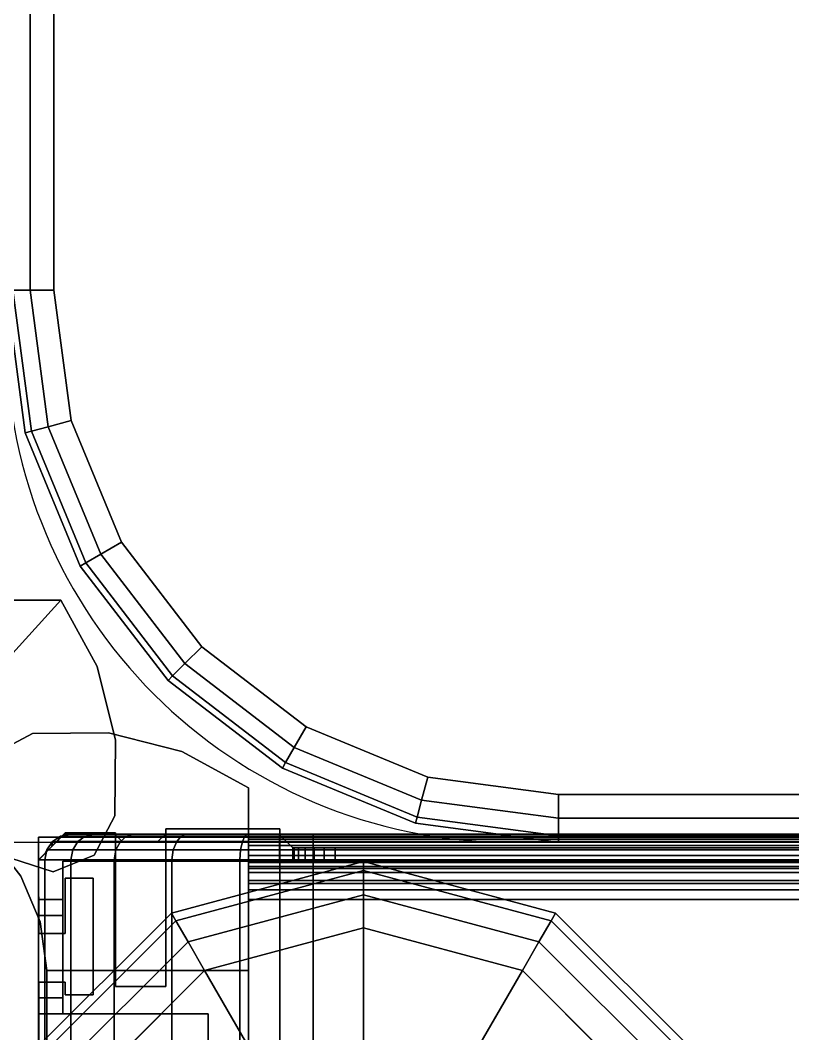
# Model space of a CAD drawing. Extents: x -170 to 1783, y -20 to 1205.
# Drawn here: x 987.615 to 989.53, y 281.26 to 283.772 of the extents above; entities that cross this region are included whole.
import ezdxf

# ---------------------------------------------------------------- set-up
doc = ezdxf.new("R2010")
doc.units = 0
doc.header["$LTSCALE"] = 96
doc.header["$MEASUREMENT"] = 0
for name, color, linetype in [('A-FURN-3-PANEL-GLIDE', 7, 'Continuous'), ('A-FURN-3-PANEL-RACE', 7, 'Continuous'), ('A-FURN-3-PANEL-SIDE1', 7, 'Continuous'), ('A-FURN-3-PANEL-SIDE2', 7, 'Continuous'), ('A-FURN-3-PANEL-TOPCAP', 7, 'Continuous'), ('A-FURN-3-PANEL-TRIM', 7, 'Continuous'), ('A-FURN-3-WKSF-TOP', 7, 'Continuous'), ('A-FURN-3-WKSF-TRIM', 7, 'Continuous'), ('A-FURN-P-PNLS', 7, 'Continuous'), ('A-FURN-P-WKSF', 7, 'Continuous'), ('MAIN_PANEL', 7, 'Continuous'), ('MAIN_WKSURF', 7, 'Continuous')]:
    doc.layers.add(name, color=color, linetype=linetype)

# ---------------------------------------------------------------- blocks, each defined once
blk = doc.blocks.new('EC-EFP-456')
at = {"layer": 'A-FURN-3-PANEL-GLIDE', "color": 20, "linetype": 'Continuous'}
for points in [[(0.4201, 1.8052, 0.2464), (0.4091, 1.8242, 0.1642), (0.885, 1.9517, 0.1642), (0.885, 1.9297, 0.2464)], [(0.4091, 1.8242, 0.1642), (0.4201, 1.8052, 0.0821), (0.885, 1.9297, 0.0821), (0.885, 1.9517, 0.1642)], [(0.885, 1.9297, 0.2464), (0.885, 1.9517, 0.1642), (1.3609, 1.8242, 0.1642), (1.3499, 1.8052, 0.2464)], [(0.885, 1.9517, 0.1642), (0.885, 1.9297, 0.0821), (1.3499, 1.8052, 0.0821), (1.3609, 1.8242, 0.1642)], [(0.4502, 1.7531, 0.3065), (0.4201, 1.8052, 0.2464), (0.885, 1.9297, 0.2464), (0.885, 1.8696, 0.3065)], [(0.4201, 1.8052, 0.0821), (0.4502, 1.7531, 0.022), (0.885, 1.8696, 0.022), (0.885, 1.9297, 0.0821)], [(0.885, 1.8696, 0.3065), (0.885, 1.9297, 0.2464), (1.3499, 1.8052, 0.2464), (1.3198, 1.7531, 0.3065)], [(0.885, 1.9297, 0.0821), (0.885, 1.8696, 0.022), (1.3198, 1.7531, 0.022), (1.3499, 1.8052, 0.0821)], [(0.4912, 1.682, 0.3285), (0.4502, 1.7531, 0.3065), (0.885, 1.8696, 0.3065), (0.885, 1.7875, 0.3285)], [(0.4502, 1.7531, 0.022), (0.4912, 1.682), (0.885, 1.7875), (0.885, 1.8696, 0.022)], [(0.885, 1.7875, 0.3285), (0.885, 1.8696, 0.3065), (1.3198, 1.7531, 0.3065), (1.2787, 1.682, 0.3285)], [(0.885, 1.8696, 0.022), (0.885, 1.7875), (1.2787, 1.682), (1.3198, 1.7531, 0.022)], [(0.0798, 1.4649, 0.2464), (0.0608, 1.4759, 0.1642), (0.4091, 1.8242, 0.1642), (0.4201, 1.8052, 0.2464)], [(0.0608, 1.4759, 0.1642), (0.0798, 1.4649, 0.0821), (0.4201, 1.8052, 0.0821), (0.4091, 1.8242, 0.1642)], [(1.3499, 1.8052, 0.2464), (1.3609, 1.8242, 0.1642), (1.7092, 1.4759, 0.1642), (1.6902, 1.4649, 0.2464)], [(1.3609, 1.8242, 0.1642), (1.3499, 1.8052, 0.0821), (1.6902, 1.4649, 0.0821), (1.7092, 1.4759, 0.1642)], [(0.1319, 1.4348, 0.3065), (0.0798, 1.4649, 0.2464), (0.4201, 1.8052, 0.2464), (0.4502, 1.7531, 0.3065)], [(0.0798, 1.4649, 0.0821), (0.1319, 1.4348, 0.022), (0.4502, 1.7531, 0.022), (0.4201, 1.8052, 0.0821)], [(0.7837, 1.1754, 0.3285), (0.4912, 1.682, 0.3285), (0.885, 1.7875, 0.3285), (0.885, 1.2025, 0.3285)], [(0.885, 1.2025, 0.3285), (0.885, 1.7875, 0.3285), (1.2787, 1.682, 0.3285), (0.9862, 1.1754, 0.3285)], [(1.3198, 1.7531, 0.3065), (1.3499, 1.8052, 0.2464), (1.6902, 1.4649, 0.2464), (1.6381, 1.4348, 0.3065)], [(1.3499, 1.8052, 0.0821), (1.3198, 1.7531, 0.022), (1.6381, 1.4348, 0.022), (1.6902, 1.4649, 0.0821)], [(0.203, 1.3937, 0.3285), (0.1319, 1.4348, 0.3065), (0.4502, 1.7531, 0.3065), (0.4912, 1.682, 0.3285)], [(0.1319, 1.4348, 0.022), (0.203, 1.3937), (0.4912, 1.682), (0.4502, 1.7531, 0.022)], [(1.2787, 1.682, 0.3285), (1.3198, 1.7531, 0.3065), (1.6381, 1.4348, 0.3065), (1.567, 1.3937, 0.3285)], [(1.3198, 1.7531, 0.022), (1.2787, 1.682), (1.567, 1.3937), (1.6381, 1.4348, 0.022)], [(0.7096, 1.1013, 0.3285), (0.203, 1.3937, 0.3285), (0.4912, 1.682, 0.3285), (0.7837, 1.1754, 0.3285)], [(0.9862, 1.1754, 0.3285), (1.2787, 1.682, 0.3285), (1.567, 1.3937, 0.3285), (1.0604, 1.1013, 0.3285)]]:
    blk.add_3dface(points, dxfattribs=at)
at = {"layer": 'A-FURN-3-PANEL-GLIDE', "color": 20, "linetype": 'Continuous', "invisible_edges": 12}
for points in [[(0.885, 1), (0.885, 1.7875), (0.4912, 1.682)], [(0.885, 1), (1.2787, 1.682), (0.885, 1.7875)], [(0.885, 1), (0.4912, 1.682), (0.203, 1.3937)], [(0.885, 1), (1.567, 1.3937), (1.2787, 1.682)]]:
    blk.add_3dface(points, dxfattribs=at)
at = {"layer": 'A-FURN-3-PANEL-RACE', "color": 40, "linetype": 'Continuous'}
for points, invisible_edges in [([(0.08, 2.0125, 3.515), (0.08, 2.0125, 0.3963), (47.92, 2.0125, 0.3963), (47.92, 2.0125, 3.515)], 8), ([(0.08, 1.8575, 3.1951), (0.08, 1.8575, 1.4986), (0.08, 2.0125, 0.3963), (0.08, 2.0125, 3.515)], 10), ([(0.5, 1.5745, 0.3963), (47.5, 1.5745, 0.3963), (0.08, 2.0125, 0.3963), (0.08, 1.5745, 0.3963)], 3), ([(47.5, 1.5745, 0.3963), (47.92, 1.5745, 0.3963), (47.92, 2.0125, 0.3963), (0.08, 2.0125, 0.3963)], 8), ([(0.08, 1.8181, 1.4986), (0.08, 1.5745, 0.3963), (0.08, 2.0125, 0.3963), (0.08, 1.8575, 1.4986)], 5), ([(0.08, 1.5745, 3.245), (0.08, 1.8575, 3.1951), (0.08, 2.0125, 3.515), (0.08, 1.5745, 3.515)], 2), ([(0.14, 1.5745, 3.515), (0.08, 1.5745, 3.515), (0.08, 2.0125, 3.515), (0.14, 1.9525, 3.515)], 4), ([(0.14, 1.9525, 3.515), (0.08, 2.0125, 3.515), (0.6, 2.0125, 3.515), (0.6, 1.9525, 3.515)], 1), ([(0.6, 2.0125, 4.0847), (0.6, 2.0125, 3.515), (47.4, 2.0125, 3.515), (47.4, 2.0125, 4.0847)], 2), ([(0.6, 1.9525, 3.515), (0.6, 2.0125, 3.515), (0.6, 2.0125, 4.0847), (0.6, 1.9525, 4.0847)], 4), ([(0.6, 1.9493, 4.1093), (0.6, 1.9525, 4.0847), (0.6, 2.0125, 4.0847), (0.6, 2.0072, 4.1248)], 10), ([(0.6, 1.9398, 4.1322), (0.6, 1.9493, 4.1093), (0.6, 2.0072, 4.1248), (0.6, 1.9918, 4.1622)], 10), ([(0.6, 1.9247, 4.1519), (0.6, 1.9398, 4.1322), (0.6, 1.9918, 4.1622), (0.6, 1.9671, 4.1943)], 10), ([(0.6, 1.905, 4.1669), (0.6, 1.9247, 4.1519), (0.6, 1.9671, 4.1943), (0.6, 1.935, 4.2189)], 10), ([(47.86, 1.9525, 0.4563), (0.14, 1.9525, 0.4563), (0.14, 1.9525, 3.515), (47.86, 1.9525, 3.515)], 4), ([(0.14, 1.9525, 0.4563), (0.14, 1.8575, 1.4986), (0.14, 1.8575, 3.1951), (0.14, 1.9525, 3.515)], 5), ([(0.5, 1.5745, 0.4563), (0.14, 1.5745, 0.4563), (0.14, 1.9525, 0.4563), (47.5, 1.5745, 0.4563)], 12), ([(47.5, 1.5745, 0.4563), (0.14, 1.9525, 0.4563), (47.86, 1.9525, 0.4563), (47.86, 1.5745, 0.4563)], 1), ([(0.14, 1.5745, 0.4563), (0.14, 1.8181, 1.4986), (0.14, 1.8575, 1.4986), (0.14, 1.9525, 0.4563)], 5), ([(0.14, 1.8575, 3.1951), (0.14, 1.5745, 3.245), (0.14, 1.5745, 3.515), (0.14, 1.9525, 3.515)], 8), ([(47.4, 1.9525, 3.515), (0.6, 1.9525, 3.515), (0.6, 1.9525, 4.0847), (47.4, 1.9525, 4.0847)], 1), ([(0.6, 1.8821, 4.1764), (0.6, 1.905, 4.1669), (0.6, 1.935, 4.2189), (0.6, 1.8976, 4.2344)], 10), ([(0.6, 1.8575, 4.1797), (0.6, 1.8821, 4.1764), (0.6, 1.8976, 4.2344), (0.6, 1.8575, 4.2397)], 2), ([(0.08, 1.614, 1.7894), (0.08, 1.5745, 1.7894), (0.08, 1.5745, 0.3963), (0.08, 1.8181, 1.4986)], 4), ([(0.14, 1.5745, 1.7894), (0.14, 1.614, 1.7894), (0.14, 1.8181, 1.4986), (0.14, 1.5745, 0.4563)], 4), ([(0.08, 1.5745, 0.3963), (0.08, 1.5745, 1.7894), (0.14, 1.5745, 1.7894), (0.14, 1.5745, 0.4563)], 8), ([(0.5, 1.5745, 0.3963), (0.08, 1.5745, 0.3963), (0.14, 1.5745, 0.4563), (0.5, 1.5745, 0.4563)], 2), ([(2.098, 1.2625, 0.3963), (45.902, 1.2625, 0.3963), (0.5, 1.5745, 0.3963), (0.5, 1.2625, 0.3963)], 3), ([(47.5, 1.2625, 0.3963), (47.5, 1.5745, 0.3963), (0.5, 1.5745, 0.3963), (45.902, 1.2625, 0.3963)], 6), ([(2.098, 1.2625, 0.4563), (0.5, 1.2625, 0.4563), (0.5, 1.5745, 0.4563), (45.902, 1.2625, 0.4563)], 12), ([(47.5, 1.2625, 0.4563), (45.902, 1.2625, 0.4563), (0.5, 1.5745, 0.4563), (47.5, 1.5745, 0.4563)], 6)]:
    blk.add_3dface(points, dxfattribs=dict(at, invisible_edges=invisible_edges))
for points in [[(0.6, 2.0072, 4.1248), (0.6, 2.0125, 4.0847), (47.4, 2.0125, 4.0847), (47.4, 2.0072, 4.1248)], [(0.6, 1.9918, 4.1622), (0.6, 2.0072, 4.1248), (47.4, 2.0072, 4.1248), (47.4, 1.9918, 4.1622)], [(0.6, 1.9671, 4.1943), (0.6, 1.9918, 4.1622), (47.4, 1.9918, 4.1622), (47.4, 1.9671, 4.1943)], [(0.6, 1.935, 4.2189), (0.6, 1.9671, 4.1943), (47.4, 1.9671, 4.1943), (47.4, 1.935, 4.2189)], [(47.4, 1.9493, 4.1093), (47.4, 1.9525, 4.0847), (0.6, 1.9525, 4.0847), (0.6, 1.9493, 4.1093)], [(47.4, 1.9398, 4.1322), (47.4, 1.9493, 4.1093), (0.6, 1.9493, 4.1093), (0.6, 1.9398, 4.1322)], [(47.4, 1.9247, 4.1519), (47.4, 1.9398, 4.1322), (0.6, 1.9398, 4.1322), (0.6, 1.9247, 4.1519)], [(0.6, 1.8976, 4.2344), (0.6, 1.935, 4.2189), (47.4, 1.935, 4.2189), (47.4, 1.8976, 4.2344)], [(47.4, 1.905, 4.1669), (47.4, 1.9247, 4.1519), (0.6, 1.9247, 4.1519), (0.6, 1.905, 4.1669)], [(47.4, 1.8821, 4.1764), (47.4, 1.905, 4.1669), (0.6, 1.905, 4.1669), (0.6, 1.8821, 4.1764)], [(0.6, 1.8575, 4.2397), (0.6, 1.8976, 4.2344), (47.4, 1.8976, 4.2344), (47.4, 1.8575, 4.2397)], [(47.4, 1.8575, 4.1797), (47.4, 1.8821, 4.1764), (0.6, 1.8821, 4.1764), (0.6, 1.8575, 4.1797)], [(0.14, 1.8575, 1.4986), (0.08, 1.8575, 1.4986), (0.08, 1.8575, 3.1951), (0.14, 1.8575, 3.1951)], [(0.08, 1.8181, 1.4986), (0.08, 1.8575, 1.4986), (0.14, 1.8575, 1.4986), (0.14, 1.8181, 1.4986)], [(0.14, 1.8575, 3.1951), (0.08, 1.8575, 3.1951), (0.08, 1.5745, 3.245), (0.14, 1.5745, 3.245)], [(0.6, 1.8575, 4.1797), (0.6, 1.8575, 4.2397), (47.4, 1.8575, 4.2397), (47.4, 1.8575, 4.1797)], [(0.08, 1.614, 1.7894), (0.08, 1.8181, 1.4986), (0.14, 1.8181, 1.4986), (0.14, 1.614, 1.7894)], [(0.08, 1.5745, 1.7894), (0.08, 1.614, 1.7894), (0.14, 1.614, 1.7894), (0.14, 1.5745, 1.7894)], [(0.14, 1.5745, 3.245), (0.08, 1.5745, 3.245), (0.08, 1.5745, 3.515), (0.14, 1.5745, 3.515)], [(0.5, 1.2625, 0.3963), (0.5, 1.5745, 0.3963), (0.5, 1.5745, 0.4563), (0.5, 1.2625, 0.4563)]]:
    blk.add_3dface(points, dxfattribs=at)
at = {"layer": 'A-FURN-3-PANEL-SIDE1', "color": 7, "linetype": 'Continuous'}
for points in [[(47.3224, 1.955, 55.7401), (47.3228, 0.045, 55.7401), (0.6776, 0.045, 55.7401), (0.6776, 1.955, 55.7401)], [(0.6776, 0.045, 4.2397), (0.6776, 1.955, 4.2397), (0.6776, 1.955, 55.7401), (0.6776, 0.045, 55.7401)], [(47.3224, 0.045, 4.2397), (47.3224, 1.955, 4.2397), (0.6776, 1.955, 4.2397), (0.6776, 0.045, 4.2397)]]:
    blk.add_3dface(points, dxfattribs=at)
at = {"layer": 'A-FURN-3-PANEL-SIDE2', "color": 7, "linetype": 'Continuous'}
blk.add_3dface([(0.6776, 1.955, 55.7401), (0.6776, 1.955, 4.2397), (47.3224, 1.955, 4.2397), (47.3224, 1.955, 55.7401)], dxfattribs=at)
at = {"layer": 'A-FURN-3-PANEL-TOPCAP', "color": 60, "linetype": 'Continuous'}
for points in [[(0.1143, 2.0013, 55.8104), (0.1129, 1.9894, 55.635), (0.1285, 2.0047, 55.635), (0.1344, 2.0151, 55.8048)], [(0.1774, 2.0013, 55.977), (0.1143, 2.0013, 55.8104), (0.1344, 2.0151, 55.8048), (0.1955, 2.0151, 55.9663)], [(0.1344, 2.0151, 55.8048), (0.1285, 2.0047, 55.635), (0.144, 2.02, 55.635), (0.1575, 2.02, 55.8011)], [(0.1955, 2.0151, 55.9663), (0.1344, 2.0151, 55.8048), (0.1575, 2.02, 55.8011), (0.2149, 2.02, 55.9575)], [(0.2828, 2.0013, 56.1222), (0.1774, 2.0013, 55.977), (0.1955, 2.0151, 55.9663), (0.2978, 2.0151, 56.1072)], [(0.2978, 2.0151, 56.1072), (0.1955, 2.0151, 55.9663), (0.2149, 2.02, 55.9575), (0.3121, 2.02, 56.0929)], [(0.4225, 2.0013, 56.2349), (0.2828, 2.0013, 56.1222), (0.2978, 2.0151, 56.1072), (0.4331, 2.0151, 56.2168)], [(0.4331, 2.0151, 56.2168), (0.2978, 2.0151, 56.1072), (0.3121, 2.02, 56.0929), (0.4419, 2.02, 56.1974)], [(0.5856, 2.0013, 56.3065), (0.4225, 2.0013, 56.2349), (0.4331, 2.0151, 56.2168), (0.5913, 2.0151, 56.2864)], [(0.5913, 2.0151, 56.2864), (0.4331, 2.0151, 56.2168), (0.4419, 2.02, 56.1974), (0.5949, 2.02, 56.2633)], [(0.76, 2.0013, 56.3313), (0.5856, 2.0013, 56.3065), (0.5913, 2.0151, 56.2864), (0.76, 2.0151, 56.3105)], [(0.76, 2.0151, 56.3105), (0.5913, 2.0151, 56.2864), (0.5949, 2.02, 56.2633), (0.76, 2.02, 56.286)], [(0.71, 1.986, 55.635), (0.676, 2.02, 55.635), (0.676, 1.955, 55.635), (0.71, 1.955, 55.635)], [(47.24, 2.02, 56.286), (47.24, 2.0151, 56.3105), (0.76, 2.0151, 56.3105), (0.76, 2.02, 56.286)], [(47.24, 2.0151, 56.3105), (47.24, 2.0013, 56.3313), (0.76, 2.0013, 56.3313), (0.76, 2.0151, 56.3105)], [(0.1006, 1.9805, 55.8155), (0.0965, 1.9727, 55.635), (0.1129, 1.9894, 55.635), (0.1143, 2.0013, 55.8104)], [(0.1644, 1.9805, 55.9859), (0.1006, 1.9805, 55.8155), (0.1143, 2.0013, 55.8104), (0.1774, 2.0013, 55.977)], [(0.2713, 1.9805, 56.1337), (0.1644, 1.9805, 55.9859), (0.1774, 2.0013, 55.977), (0.2828, 2.0013, 56.1222)], [(0.4136, 1.9805, 56.248), (0.2713, 1.9805, 56.1337), (0.2828, 2.0013, 56.1222), (0.4225, 2.0013, 56.2349)], [(0.5806, 1.9805, 56.3203), (0.4136, 1.9805, 56.248), (0.4225, 2.0013, 56.2349), (0.5856, 2.0013, 56.3065)], [(0.76, 1.9805, 56.3451), (0.5806, 1.9805, 56.3203), (0.5856, 2.0013, 56.3065), (0.76, 2.0013, 56.3313)], [(0.7136, 1.955, 55.6622), (0.7136, 1.986, 55.6622), (0.71, 1.986, 55.635), (0.71, 1.955, 55.635)], [(0.724, 1.955, 55.6875), (0.724, 1.986, 55.6875), (0.7136, 1.986, 55.6622), (0.7136, 1.955, 55.6622)], [(0.7407, 1.955, 55.7093), (0.7407, 1.986, 55.7093), (0.724, 1.986, 55.6875), (0.724, 1.955, 55.6875)], [(0.7625, 1.955, 55.726), (0.7625, 1.986, 55.726), (0.7407, 1.986, 55.7093), (0.7407, 1.955, 55.7093)], [(47.24, 2.0013, 56.3313), (47.24, 1.9805, 56.3451), (0.76, 1.9805, 56.3451), (0.76, 2.0013, 56.3313)], [(0.7878, 1.955, 55.7365), (0.7878, 1.986, 55.7365), (0.7625, 1.986, 55.726), (0.7625, 1.955, 55.726)], [(0.815, 1.955, 55.7401), (0.815, 1.986, 55.7401), (0.7878, 1.986, 55.7365), (0.7878, 1.955, 55.7365)], [(47.185, 1.955, 55.7401), (47.185, 1.986, 55.7401), (0.815, 1.986, 55.7401), (0.815, 1.955, 55.7401)], [(0.0957, 1.956, 55.8177), (0.08, 1.956, 55.635), (0.0965, 1.9727, 55.635), (0.1006, 1.9805, 55.8155)], [(0.1595, 1.956, 55.9895), (0.0957, 1.956, 55.8177), (0.1006, 1.9805, 55.8155), (0.1644, 1.9805, 55.9859)], [(0.2668, 1.956, 56.1382), (0.1595, 1.956, 55.9895), (0.1644, 1.9805, 55.9859), (0.2713, 1.9805, 56.1337)], [(0.4099, 1.956, 56.2528), (0.2668, 1.956, 56.1382), (0.2713, 1.9805, 56.1337), (0.4136, 1.9805, 56.248)], [(0.5783, 1.956, 56.3252), (0.4099, 1.956, 56.2528), (0.4136, 1.9805, 56.248), (0.5806, 1.9805, 56.3203)], [(0.76, 1.956, 56.35), (0.5783, 1.956, 56.3252), (0.5806, 1.9805, 56.3203), (0.76, 1.9805, 56.3451)], [(47.24, 1.9805, 56.3451), (47.24, 1.956, 56.35), (0.76, 1.956, 56.35), (0.76, 1.9805, 56.3451)], [(0.0957, 0.044, 55.8177), (0.08, 0.044, 55.635), (0.08, 1.956, 55.635), (0.0957, 1.956, 55.8177)], [(0.1595, 0.044, 55.9895), (0.0957, 0.044, 55.8177), (0.0957, 1.956, 55.8177), (0.1595, 1.956, 55.9895)], [(0.2668, 0.044, 56.1382), (0.1595, 0.044, 55.9895), (0.1595, 1.956, 55.9895), (0.2668, 1.956, 56.1382)], [(0.4099, 0.044, 56.2528), (0.2668, 0.044, 56.1382), (0.2668, 1.956, 56.1382), (0.4099, 1.956, 56.2528)], [(0.5783, 0.044, 56.3252), (0.4099, 0.044, 56.2528), (0.4099, 1.956, 56.2528), (0.5783, 1.956, 56.3252)], [(0.76, 0.044, 56.35), (0.5783, 0.044, 56.3252), (0.5783, 1.956, 56.3252), (0.76, 1.956, 56.35)], [(0.76, 0.044, 56.35), (0.76, 1.956, 56.35), (47.24, 1.956, 56.35), (47.24, 0.044, 56.35)]]:
    blk.add_3dface(points, dxfattribs=at)
for points, invisible_edges in [([(0.1285, -0.0047, 55.635), (0.144, -0.02, 55.635), (0.144, 2.02, 55.635), (0.1285, 2.0047, 55.635)], 10), ([(0.144, 2.02, 55.635), (0.269, 2.02, 55.635), (0.2783, 2.02, 55.7687), (0.1575, 2.02, 55.8011)], 4), ([(0.144, -0.02, 55.635), (0.269, -0.02, 55.635), (0.269, 2.02, 55.635), (0.144, 2.02, 55.635)], 10), ([(0.1575, 2.02, 55.8011), (0.2783, 2.02, 55.7687), (0.3232, 2.02, 55.8949), (0.2149, 2.02, 55.9575)], 5), ([(0.2149, 2.02, 55.9575), (0.3232, 2.02, 55.8949), (0.4005, 2.02, 56.0044), (0.3121, 2.02, 56.0929)], 5), ([(0.269, 2.02, 55.635), (0.289, 2, 55.635), (0.2976, 2, 55.7635), (0.2783, 2.02, 55.7687)], 4), ([(0.289, 2, 55.635), (0.269, 2.02, 55.635), (0.269, -0.02, 55.635), (0.289, 0, 55.635)], 10), ([(0.2783, 2.02, 55.7687), (0.2976, 2, 55.7635), (0.3405, 2, 55.8849), (0.3232, 2.02, 55.8949)], 5), ([(0.3121, 2.02, 56.0929), (0.4005, 2.02, 56.0044), (0.5044, 2.02, 56.0891), (0.4419, 2.02, 56.1974)], 5), ([(0.3232, 2.02, 55.8949), (0.3405, 2, 55.8849), (0.4146, 2, 55.9903), (0.4005, 2.02, 56.0044)], 5), ([(0.3741, 2, 55.635), (0.394, 2.02, 55.635), (0.399, 2.02, 55.7363), (0.3798, 2, 55.7415)], 4), ([(0.394, 2.02, 55.635), (0.3741, 2, 55.635), (0.3741, 0, 55.635), (0.394, -0.02, 55.635)], 10), ([(0.3798, 2, 55.7415), (0.399, 2.02, 55.7363), (0.4315, 2.02, 55.8323), (0.4142, 2, 55.8424)], 5), ([(0.6807, 2.02, 55.671), (0.399, 2.02, 55.7363), (0.394, 2.02, 55.635), (0.676, 2.02, 55.635)], 1), ([(0.676, 2.02, 55.635), (0.394, 2.02, 55.635), (0.394, -0.02, 55.635), (0.676, -0.02, 55.635)], 10), ([(0.6946, 2.02, 55.7045), (0.4315, 2.02, 55.8323), (0.399, 2.02, 55.7363), (0.6807, 2.02, 55.671)], 5), ([(0.4005, 2.02, 56.0044), (0.4146, 2, 55.9903), (0.5144, 2, 56.0717), (0.5044, 2.02, 56.0891)], 5), ([(0.4142, 2, 55.8424), (0.4315, 2.02, 55.8323), (0.4889, 2.02, 55.9159), (0.4748, 2, 55.9301)], 5), ([(0.4315, 2.02, 55.8323), (0.6946, 2.02, 55.7045), (0.7167, 2.02, 55.7333), (0.4889, 2.02, 55.9159)], 5), ([(0.4419, 2.02, 56.1974), (0.5044, 2.02, 56.0891), (0.6273, 2.02, 56.1426), (0.5949, 2.02, 56.2633)], 5), ([(0.4748, 2, 55.9301), (0.4889, 2.02, 55.9159), (0.5669, 2.02, 55.9807), (0.5569, 2, 55.9981)], 5), ([(0.7455, 2.02, 55.7554), (0.5669, 2.02, 55.9807), (0.4889, 2.02, 55.9159), (0.7167, 2.02, 55.7333)], 5), ([(0.5044, 2.02, 56.0891), (0.5144, 2, 56.0717), (0.6324, 2, 56.1232), (0.6273, 2.02, 56.1426)], 5), ([(0.5569, 2, 55.9981), (0.5669, 2.02, 55.9807), (0.6596, 2.02, 56.0218), (0.6544, 2, 56.0411)], 5), ([(0.5669, 2.02, 55.9807), (0.7455, 2.02, 55.7554), (0.779, 2.02, 55.7693), (0.6596, 2.02, 56.0218)], 5), ([(0.5949, 2.02, 56.2633), (0.6273, 2.02, 56.1426), (0.76, 2.02, 56.161), (0.76, 2.02, 56.286)], 5), ([(0.6273, 2.02, 56.1426), (0.6324, 2, 56.1232), (0.76, 2, 56.141), (0.76, 2.02, 56.161)], 5), ([(0.6544, 2, 56.0411), (0.6596, 2.02, 56.0218), (0.76, 2.02, 56.036), (0.76, 2, 56.056)], 5), ([(0.815, 2.02, 55.7741), (0.76, 2.02, 56.036), (0.6596, 2.02, 56.0218), (0.779, 2.02, 55.7693)], 5), ([(0.676, 2.02, 55.635), (0.71, 1.986, 55.635), (0.7136, 1.986, 55.6622), (0.6807, 2.02, 55.671)], 4), ([(0.6807, 2.02, 55.671), (0.7136, 1.986, 55.6622), (0.724, 1.986, 55.6875), (0.6946, 2.02, 55.7045)], 5), ([(0.6946, 2.02, 55.7045), (0.724, 1.986, 55.6875), (0.7407, 1.986, 55.7093), (0.7167, 2.02, 55.7333)], 5), ([(0.7167, 2.02, 55.7333), (0.7407, 1.986, 55.7093), (0.7625, 1.986, 55.726), (0.7455, 2.02, 55.7554)], 5), ([(0.7455, 2.02, 55.7554), (0.7625, 1.986, 55.726), (0.7878, 1.986, 55.7365), (0.779, 2.02, 55.7693)], 5), ([(0.76, 2.02, 56.286), (0.76, 2.02, 56.161), (47.24, 2.02, 56.161), (47.24, 2.02, 56.286)], 5), ([(47.24, 2, 56.141), (47.24, 2.02, 56.161), (0.76, 2.02, 56.161), (0.76, 2, 56.141)], 5), ([(47.24, 2.02, 56.036), (47.24, 2, 56.056), (0.76, 2, 56.056), (0.76, 2.02, 56.036)], 5), ([(0.76, 2.02, 56.036), (0.815, 2.02, 55.7741), (47.185, 2.02, 55.7741), (47.24, 2.02, 56.036)], 5), ([(0.779, 2.02, 55.7693), (0.7878, 1.986, 55.7365), (0.815, 1.986, 55.7401), (0.815, 2.02, 55.7741)], 5), ([(47.185, 2.02, 55.7741), (0.815, 2.02, 55.7741), (0.815, 1.986, 55.7401), (47.185, 1.986, 55.7401)], 10), ([(0.0965, 0.0273, 55.635), (0.1129, 0.0106, 55.635), (0.1129, 1.9894, 55.635), (0.0965, 1.9727, 55.635)], 10), ([(0.1285, 2.0047, 55.635), (0.1129, 1.9894, 55.635), (0.1129, 0.0106, 55.635), (0.1285, -0.0047, 55.635)], 10), ([(0.289, 2, 55.635), (0.3741, 2, 55.635), (0.3798, 2, 55.7415), (0.2976, 2, 55.7635)], 4), ([(0.289, 0, 55.635), (0.3741, 0, 55.635), (0.3741, 2, 55.635), (0.289, 2, 55.635)], 10), ([(0.2976, 2, 55.7635), (0.3798, 2, 55.7415), (0.4142, 2, 55.8424), (0.3405, 2, 55.8849)], 5), ([(0.3405, 2, 55.8849), (0.4142, 2, 55.8424), (0.4748, 2, 55.9301), (0.4146, 2, 55.9903)], 5), ([(0.4146, 2, 55.9903), (0.4748, 2, 55.9301), (0.5569, 2, 55.9981), (0.5144, 2, 56.0717)], 5), ([(0.5144, 2, 56.0717), (0.5569, 2, 55.9981), (0.6544, 2, 56.0411), (0.6324, 2, 56.1232)], 5), ([(0.6324, 2, 56.1232), (0.6544, 2, 56.0411), (0.76, 2, 56.056), (0.76, 2, 56.141)], 5), ([(0.76, 2, 56.141), (0.76, 2, 56.056), (47.24, 2, 56.056), (47.24, 2, 56.141)], 5), ([(0.0965, 1.9727, 55.635), (0.08, 1.956, 55.635), (0.08, 0.044, 55.635), (0.0965, 0.0273, 55.635)], 8)]:
    blk.add_3dface(points, dxfattribs=dict(at, invisible_edges=invisible_edges))
at = {"layer": 'A-FURN-3-PANEL-TRIM', "color": 60, "linetype": 'Continuous'}
for points, invisible_edges in [([(-0.0735, 2.1159, 3.8013), (0.6, 2.1348, 3.8013), (0.065, 2.269, 3.8013), (-0.0322, 2.2178, 3.8013)], 3), ([(-0.0735, 2.1159, 4.013), (-0.0322, 2.2178, 4.013), (0.065, 2.269, 4.013), (0.6, 2.1348, 4.013)], 12), ([(0.065, 2.269, 3.8013), (0.6, 2.1348, 3.8013), (0.4351, 2.2249, 3.8013), (0.2529, 2.2706, 3.8013)], 1), ([(0.065, 2.269, 4.013), (0.2529, 2.2706, 4.013), (0.4351, 2.2249, 4.013), (0.6, 2.1348, 4.013)], 8), ([(0.0361, 1.9153, 3.8013), (0.6, 2.1348, 3.8013), (-0.0735, 2.1159, 3.8013), (-0.0395, 2.0114, 3.8013)], 3), ([(0.0361, 1.9153, 4.013), (-0.0395, 2.0114, 4.013), (-0.0735, 2.1159, 4.013), (0.6, 2.1348, 4.013)], 12), ([(0.1, 1.6815, 3.8013), (0.6, 2.1348, 3.8013), (0.0361, 1.9153, 3.8013), (0.0837, 1.8027, 3.8013)], 3), ([(0.1, 1.6815, 4.013), (0.0837, 1.8027, 4.013), (0.0361, 1.9153, 4.013), (0.6, 2.1348, 4.013)], 12), ([(0.1, 1.6815, 3.8013), (0.6, 1.6815, 3.8013), (0.6, 2.1348, 3.8013)], 12), ([(0.6, 2.1348, 4.013), (0.6, 1.6815, 4.013), (0.1, 1.6815, 4.013)], 12), ([(0.0802, 1.7737, 55.635), (0.08, 1.956, 55.635), (0.1457, 2.0228, 55.635), (0.1457, 1.7737, 55.635)], 4), ([(0.2155, 1.9109, 55.635), (0.1457, 1.9109, 55.635), (0.1457, 2.0228, 55.635), (0.2701, 2.0228, 55.635)], 10), ([(0.395, 2.0328, 55.635), (0.6776, 2.0328, 55.635), (0.6776, -0.0328, 55.635), (0.395, -0.0328, 55.635)], 8), ([(0.6, -0.1348, 3.5747), (0.6, 1.6815, 3.5747), (0.1, 1.6815, 3.5747), (0.1, 0.3185, 3.5747)], 10), ([(0.6, -0.1348, 4.2397), (0.1, 0.3185, 4.2397), (0.1, 1.6815, 4.2397), (0.6, 1.6815, 4.2397)], 5), ([(0.1457, 0.3473, 55.635), (0.0802, 0.3473, 55.635), (0.0802, 1.6527, 55.635), (0.1457, 1.6527, 55.635)], 8), ([(0.2701, 1.6426, 55.635), (0.395, 1.6426, 55.635), (0.395, 0.3574, 55.635), (0.2701, 0.3574, 55.635)], 10), ([(0.1457, 1.6218, 55.635), (0.2155, 1.6218, 55.635), (0.2155, 0.3782, 55.635), (0.1457, 0.3782, 55.635)], 10)]:
    blk.add_3dface(points, dxfattribs=dict(at, invisible_edges=invisible_edges))
for points in [[(-0.0322, 2.2178, 3.8013), (0.065, 2.269, 3.8013), (0.065, 2.269, 4.013), (-0.0322, 2.2178, 4.013)], [(0.065, 2.269, 3.8013), (0.2529, 2.2706, 3.8013), (0.2529, 2.2706, 4.013), (0.065, 2.269, 4.013)], [(0.2529, 2.2706, 3.8013), (0.4351, 2.2249, 3.8013), (0.4351, 2.2249, 4.013), (0.2529, 2.2706, 4.013)], [(0.4351, 2.2249, 3.8013), (0.6, 2.1348, 3.8013), (0.6, 2.1348, 4.013), (0.4351, 2.2249, 4.013)], [(0.6, 2.1348, 3.8013), (0.6, 1.6815, 3.8013), (0.6, 1.6815, 4.013), (0.6, 2.1348, 4.013)], [(0.0361, 1.9153, 3.8013), (-0.0395, 2.0114, 3.8013), (-0.0395, 2.0114, 4.013), (0.0361, 1.9153, 4.013)], [(0.1457, 2.0228, 4.2397), (0.1457, 2.0228, 55.635), (0.08, 1.956, 55.635), (0.0802, 1.956, 4.2397)], [(0.1457, 2.0228, 4.2397), (0.2701, 2.0228, 4.2397), (0.2701, 2.0228, 55.635), (0.1457, 2.0228, 55.635)], [(0.2701, 2.0228, 55.635), (0.2701, 2.0228, 4.2397), (0.2701, 1.6426, 4.2397), (0.2701, 1.6426, 55.635)], [(0.395, 2.0328, 4.2397), (0.6776, 2.0328, 4.2397), (0.6776, 2.0328, 55.635), (0.395, 2.0328, 55.635)], [(0.395, 1.6426, 55.635), (0.395, 1.6426, 4.2397), (0.395, 2.0328, 4.2397), (0.395, 2.0328, 55.635)], [(0.6776, 2.0328, 4.2397), (0.6776, 1.955, 4.2397), (0.6776, 1.955, 55.635), (0.6776, 2.0328, 55.635)], [(0.0802, 1.7737, 55.635), (0.0802, 1.7737, 4.2397), (0.0802, 1.956, 4.2397), (0.08, 1.956, 55.635)], [(0.0837, 1.8027, 3.8013), (0.0361, 1.9153, 3.8013), (0.0361, 1.9153, 4.013), (0.0837, 1.8027, 4.013)], [(0.2155, 1.9109, 4.2397), (0.1457, 1.9109, 4.2397), (0.1457, 1.9109, 55.635), (0.2155, 1.9109, 55.635)], [(0.1457, 1.9109, 55.635), (0.1457, 1.9109, 4.2397), (0.1457, 1.7737, 4.2397), (0.1457, 1.7737, 55.635)], [(0.2155, 1.6218, 55.635), (0.2155, 1.6218, 4.2397), (0.2155, 1.9109, 4.2397), (0.2155, 1.9109, 55.635)], [(0.1, 1.6815, 3.8013), (0.0837, 1.8027, 3.8013), (0.0837, 1.8027, 4.013), (0.1, 1.6815, 4.013)], [(0.1457, 1.7737, 4.2397), (0.0802, 1.7737, 4.2397), (0.0802, 1.7737, 55.635), (0.1457, 1.7737, 55.635)], [(0.1, 0.3185, 4.2397), (0.1, 0.3185, 3.5747), (0.1, 1.6815, 3.5747), (0.1, 1.6815, 4.2397)], [(0.1, 1.6815, 4.2397), (0.1, 1.6815, 4.013), (0.6, 1.6815, 4.013), (0.6, 1.6815, 4.2397)], [(0.6, 1.6815, 3.8013), (0.1, 1.6815, 3.8013), (0.1, 1.6815, 3.5747), (0.6, 1.6815, 3.5747)], [(0.6, 1.6815, 3.5747), (0.6, -0.1348, 3.5747), (0.6, -0.1348, 4.2397), (0.6, 1.6815, 4.2397)], [(0.0802, 1.6527, 4.2397), (0.1457, 1.6527, 4.2397), (0.1457, 1.6527, 55.635), (0.0802, 1.6527, 55.635)], [(0.0802, 0.3473, 55.635), (0.0802, 0.3473, 4.2397), (0.0802, 1.6527, 4.2397), (0.0802, 1.6527, 55.635)], [(0.1457, 1.6527, 55.635), (0.1457, 1.6527, 4.2397), (0.1457, 1.6218, 4.2397), (0.1457, 1.6218, 55.635)], [(0.2701, 1.6426, 4.2397), (0.395, 1.6426, 4.2397), (0.395, 1.6426, 55.635), (0.2701, 1.6426, 55.635)], [(0.1457, 1.6218, 4.2397), (0.2155, 1.6218, 4.2397), (0.2155, 1.6218, 55.635), (0.1457, 1.6218, 55.635)]]:
    blk.add_3dface(points, dxfattribs=at)
at = {"layer": 'A-FURN-P-PNLS', "color": 60, "linetype": 'Continuous'}
blk.add_line((0, 2), (48, 2), dxfattribs=at)
blk = doc.blocks.new('EC-EFN-256')
at = {"layer": 'A-FURN-3-PANEL-TRIM', "color": 60, "linetype": 'Continuous'}
for points, invisible_edges in [([(0.6, -0.1348, 3.5747), (0.6, 1.6815, 3.5747), (0.1, 1.6815, 3.5747), (0.1, 0.3185, 3.5747)], 10), ([(0.6, -0.1348, 4.2397), (0.1, 0.3185, 4.2397), (0.1, 1.6815, 4.2397), (0.6, 1.6815, 4.2397)], 5), ([(0.0361, 0.0847, 3.5747), (0.6, -0.1348, 3.5747), (0.1, 0.3185, 3.5747), (0.0837, 0.1973, 3.5747)], 3), ([(0.0361, 0.0847, 4.2397), (0.0837, 0.1973, 4.2397), (0.1, 0.3185, 4.2397), (0.6, -0.1348, 4.2397)], 12), ([(0.0361, 0.0847, 3.8013), (0.0837, 0.1973, 3.8013), (0.1, 0.3185, 3.8013), (0.6, -0.1348, 3.8013)], 12), ([(0.0361, 0.0847, 4.013), (0.6, -0.1348, 4.013), (0.1, 0.3185, 4.013), (0.0837, 0.1973, 4.013)], 3), ([(-0.0735, -0.1159, 3.5747), (0.6, -0.1348, 3.5747), (0.0361, 0.0847, 3.5747), (-0.0395, -0.0114, 3.5747)], 3), ([(-0.0735, -0.1159, 4.2397), (-0.0395, -0.0114, 4.2397), (0.0361, 0.0847, 4.2397), (0.6, -0.1348, 4.2397)], 12), ([(-0.0735, -0.1159, 3.8013), (-0.0395, -0.0114, 3.8013), (0.0361, 0.0847, 3.8013), (0.6, -0.1348, 3.8013)], 12), ([(-0.0735, -0.1159, 4.013), (0.6, -0.1348, 4.013), (0.0361, 0.0847, 4.013), (-0.0395, -0.0114, 4.013)], 3), ([(0.065, -0.269, 3.5747), (0.6, -0.1348, 3.5747), (-0.0735, -0.1159, 3.5747), (-0.0322, -0.2178, 3.5747)], 3), ([(0.065, -0.269, 4.2397), (-0.0322, -0.2178, 4.2397), (-0.0735, -0.1159, 4.2397), (0.6, -0.1348, 4.2397)], 12), ([(0.065, -0.269, 3.8013), (-0.0322, -0.2178, 3.8013), (-0.0735, -0.1159, 3.8013), (0.6, -0.1348, 3.8013)], 12), ([(0.065, -0.269, 4.013), (0.6, -0.1348, 4.013), (-0.0735, -0.1159, 4.013), (-0.0322, -0.2178, 4.013)], 3), ([(0.4351, -0.2249, 3.5747), (0.6, -0.1348, 3.5747), (0.065, -0.269, 3.5747), (0.2529, -0.2706, 3.5747)], 2), ([(0.4351, -0.2249, 4.2397), (0.2529, -0.2706, 4.2397), (0.065, -0.269, 4.2397), (0.6, -0.1348, 4.2397)], 4), ([(0.4351, -0.2249, 3.8013), (0.2529, -0.2706, 3.8013), (0.065, -0.269, 3.8013), (0.6, -0.1348, 3.8013)], 4), ([(0.4351, -0.2249, 4.013), (0.6, -0.1348, 4.013), (0.065, -0.269, 4.013), (0.2529, -0.2706, 4.013)], 2)]:
    blk.add_3dface(points, dxfattribs=dict(at, invisible_edges=invisible_edges))
for points in [[(0.6, 1.6815, 3.5747), (0.6, -0.1348, 3.5747), (0.6, -0.1348, 4.2397), (0.6, 1.6815, 4.2397)], [(0.6, -0.1348, 3.8013), (0.1, 0.3185, 3.8013), (0.1, 0.3185, 4.013), (0.6, -0.1348, 4.013)], [(-0.0735, -0.1159, 4.013), (-0.0395, -0.0114, 4.013), (-0.0395, -0.0114, 4.2397), (-0.0735, -0.1159, 4.2397)], [(-0.0735, -0.1159, 3.5747), (-0.0395, -0.0114, 3.5747), (-0.0395, -0.0114, 3.8013), (-0.0735, -0.1159, 3.8013)], [(-0.0322, -0.2178, 4.013), (-0.0735, -0.1159, 4.013), (-0.0735, -0.1159, 4.2397), (-0.0322, -0.2178, 4.2397)], [(-0.0322, -0.2178, 3.5747), (-0.0735, -0.1159, 3.5747), (-0.0735, -0.1159, 3.8013), (-0.0322, -0.2178, 3.8013)], [(0.6, -0.1348, 4.013), (0.4351, -0.2249, 4.013), (0.4351, -0.2249, 4.2397), (0.6, -0.1348, 4.2397)], [(0.6, -0.1348, 3.5747), (0.4351, -0.2249, 3.5747), (0.4351, -0.2249, 3.8013), (0.6, -0.1348, 3.8013)], [(0.065, -0.269, 4.013), (-0.0322, -0.2178, 4.013), (-0.0322, -0.2178, 4.2397), (0.065, -0.269, 4.2397)], [(0.065, -0.269, 3.5747), (-0.0322, -0.2178, 3.5747), (-0.0322, -0.2178, 3.8013), (0.065, -0.269, 3.8013)], [(0.4351, -0.2249, 4.013), (0.2529, -0.2706, 4.013), (0.2529, -0.2706, 4.2397), (0.4351, -0.2249, 4.2397)], [(0.4351, -0.2249, 3.5747), (0.2529, -0.2706, 3.5747), (0.2529, -0.2706, 3.8013), (0.4351, -0.2249, 3.8013)], [(0.2529, -0.2706, 4.013), (0.065, -0.269, 4.013), (0.065, -0.269, 4.2397), (0.2529, -0.2706, 4.2397)], [(0.2529, -0.2706, 3.5747), (0.065, -0.269, 3.5747), (0.065, -0.269, 3.8013), (0.2529, -0.2706, 3.8013)]]:
    blk.add_3dface(points, dxfattribs=at)
blk = doc.blocks.new('EC-WYC-46-2424-T')
at = {"layer": 'A-FURN-3-WKSF-TOP', "color": 60, "linetype": 'Continuous'}
for points, invisible_edges in [([(46.632, -0.118, 27.75), (13.78, -23.882, 27.75), (15.1294, -23.9704, 27.75), (16.4557, -24.2343, 27.75)], 9), ([(46.632, -0.118, 27.75), (28.0666, -0.118, 27.75), (27.8228, -0.142, 27.75), (13.78, -23.882, 27.75)], 12), ([(46.632, -0.118, 29), (13.78, -23.882, 29), (27.8228, -0.142, 29), (28.0666, -0.118, 29)], 3), ([(46.632, -0.118, 29), (16.4557, -24.2343, 29), (15.1294, -23.9704, 29), (13.78, -23.882, 29)], 9), ([(18.949, -25.267, 27.75), (46.632, -0.118, 27.75), (16.4557, -24.2343, 27.75), (17.7362, -24.6689, 27.75)], 3), ([(18.949, -25.267, 29), (17.7362, -24.6689, 29), (16.4557, -24.2343, 29), (46.632, -0.118, 29)], 12), ([(46.632, -0.118, 27.75), (18.949, -25.267, 27.75), (20.0734, -26.0183, 27.75), (21.0901, -26.9099, 27.75)], 9), ([(46.632, -0.118, 29), (21.0901, -26.9099, 29), (20.0734, -26.0183, 29), (18.949, -25.267, 29)], 9), ([(21.0901, -26.9099, 27.75), (47.257, -0.2855, 27.75), (46.9555, -0.1606, 27.75), (46.632, -0.118, 27.75)], 9), ([(21.0901, -26.9099, 29), (46.632, -0.118, 29), (46.9555, -0.1606, 29), (47.257, -0.2855, 29)], 9), ([(47.257, -0.2855, 27.75), (21.0901, -26.9099, 27.75), (47.7145, -0.743, 27.75), (47.5159, -0.4841, 27.75)], 3), ([(47.257, -0.2855, 29), (47.5159, -0.4841, 29), (47.7145, -0.743, 29), (21.0901, -26.9099, 29)], 12), ([(21.0901, -26.9099, 27.75), (47.882, -1.368, 27.75), (47.8394, -1.0445, 27.75), (47.7145, -0.743, 27.75)], 9), ([(21.0901, -26.9099, 29), (47.7145, -0.743, 29), (47.8394, -1.0445, 29), (47.882, -1.368, 29)], 9), ([(47.882, -1.368, 27.75), (21.0901, -26.9099, 27.75), (21.9817, -27.9266, 27.75), (22.733, -29.051, 27.75)], 9), ([(47.882, -1.368, 29), (22.733, -29.051, 29), (21.9817, -27.9266, 29), (21.0901, -26.9099, 29)], 9), ([(22.733, -29.051, 27.75), (23.3311, -30.2638, 27.75), (23.7657, -31.5443, 27.75), (47.882, -1.368, 27.75)], 12), ([(22.733, -29.051, 29), (47.882, -1.368, 29), (23.7657, -31.5443, 29), (23.3311, -30.2638, 29)], 3), ([(47.882, -1.368, 27.75), (23.7657, -31.5443, 27.75), (24.0296, -32.8706, 27.75), (24.118, -34.22, 27.75)], 9), ([(47.882, -1.368, 29), (24.118, -34.22, 29), (24.0296, -32.8706, 29), (23.7657, -31.5443, 29)], 9), ([(47.882, -1.368, 27.75), (24.118, -34.22, 27.75), (47.858, -20.2252, 27.75), (47.882, -19.9814, 27.75)], 3), ([(47.882, -1.368, 29), (47.882, -19.9814, 29), (47.858, -20.2252, 29), (24.118, -34.22, 29)], 12)]:
    blk.add_3dface(points, dxfattribs=dict(at, invisible_edges=invisible_edges))
at = {"layer": 'A-FURN-3-WKSF-TRIM', "color": 40, "linetype": 'Continuous'}
for points in [[(28.0666, 0, 28.882), (28.0666, 0, 27.868), (46.632, 0, 27.868), (46.632, 0, 28.882)], [(28.0666, 0, 27.868), (28.0666, -0.0158, 27.809), (46.632, -0.0158, 27.809), (46.632, 0, 27.868)], [(28.0666, -0.0158, 28.941), (28.0666, 0, 28.882), (46.632, 0, 28.882), (46.632, -0.0158, 28.941)], [(46.632, -0.0158, 28.941), (46.632, 0, 28.882), (46.9861, -0.0466, 28.882), (46.982, -0.0619, 28.941)], [(46.632, 0, 28.882), (46.632, 0, 27.868), (46.9861, -0.0466, 27.868), (46.9861, -0.0466, 28.882)], [(46.632, 0, 27.868), (46.632, -0.0158, 27.809), (46.982, -0.0619, 27.809), (46.9861, -0.0466, 27.868)], [(28.0666, -0.0158, 27.809), (28.0666, -0.059, 27.7658), (46.632, -0.059, 27.7658), (46.632, -0.0158, 27.809)], [(28.0666, -0.059, 28.9842), (28.0666, -0.0158, 28.941), (46.632, -0.0158, 28.941), (46.632, -0.059, 28.9842)], [(46.632, -0.059, 28.9842), (46.632, -0.0158, 28.941), (46.982, -0.0619, 28.941), (46.9708, -0.1036, 28.9842)], [(46.632, -0.0158, 27.809), (46.632, -0.059, 27.7658), (46.9708, -0.1036, 27.7658), (46.982, -0.0619, 27.809)], [(46.982, -0.0619, 28.941), (46.9861, -0.0466, 28.882), (47.316, -0.1833, 28.882), (47.3081, -0.197, 28.941)], [(46.9861, -0.0466, 27.868), (46.982, -0.0619, 27.809), (47.3081, -0.197, 27.809), (47.316, -0.1833, 27.868)], [(46.9861, -0.0466, 28.882), (46.9861, -0.0466, 27.868), (47.316, -0.1833, 27.868), (47.316, -0.1833, 28.882)], [(28.0666, -0.059, 27.7658), (28.0666, -0.118, 27.75), (46.632, -0.118, 27.75), (46.632, -0.059, 27.7658)], [(28.0666, -0.118, 29), (28.0666, -0.059, 28.9842), (46.632, -0.059, 28.9842), (46.632, -0.118, 29)], [(46.632, -0.118, 29), (46.632, -0.059, 28.9842), (46.9708, -0.1036, 28.9842), (46.9555, -0.1606, 29)], [(46.632, -0.059, 27.7658), (46.632, -0.118, 27.75), (46.9555, -0.1606, 27.75), (46.9708, -0.1036, 27.7658)], [(46.9708, -0.1036, 28.9842), (46.982, -0.0619, 28.941), (47.3081, -0.197, 28.941), (47.2865, -0.2344, 28.9842)], [(46.982, -0.0619, 27.809), (46.9708, -0.1036, 27.7658), (47.2865, -0.2344, 27.7658), (47.3081, -0.197, 27.809)], [(46.9555, -0.1606, 29), (46.9708, -0.1036, 28.9842), (47.2865, -0.2344, 28.9842), (47.257, -0.2855, 29)], [(46.9708, -0.1036, 27.7658), (46.9555, -0.1606, 27.75), (47.257, -0.2855, 27.75), (47.2865, -0.2344, 27.7658)], [(47.2865, -0.2344, 28.9842), (47.3081, -0.197, 28.941), (47.5881, -0.4119, 28.941), (47.5576, -0.4424, 28.9842)], [(47.3081, -0.197, 27.809), (47.2865, -0.2344, 27.7658), (47.5576, -0.4424, 27.7658), (47.5881, -0.4119, 27.809)], [(47.3081, -0.197, 28.941), (47.316, -0.1833, 28.882), (47.5993, -0.4007, 28.882), (47.5881, -0.4119, 28.941)], [(47.316, -0.1833, 27.868), (47.3081, -0.197, 27.809), (47.5881, -0.4119, 27.809), (47.5993, -0.4007, 27.868)], [(47.316, -0.1833, 28.882), (47.316, -0.1833, 27.868), (47.5993, -0.4007, 27.868), (47.5993, -0.4007, 28.882)], [(47.257, -0.2855, 29), (47.2865, -0.2344, 28.9842), (47.5576, -0.4424, 28.9842), (47.5159, -0.4841, 29)], [(47.2865, -0.2344, 27.7658), (47.257, -0.2855, 27.75), (47.5159, -0.4841, 27.75), (47.5576, -0.4424, 27.7658)], [(47.5881, -0.4119, 28.941), (47.5993, -0.4007, 28.882), (47.8167, -0.684, 28.882), (47.803, -0.6919, 28.941)], [(47.5993, -0.4007, 27.868), (47.5881, -0.4119, 27.809), (47.803, -0.6919, 27.809), (47.8167, -0.684, 27.868)], [(47.5993, -0.4007, 28.882), (47.5993, -0.4007, 27.868), (47.8167, -0.684, 27.868), (47.8167, -0.684, 28.882)], [(47.5576, -0.4424, 28.9842), (47.5881, -0.4119, 28.941), (47.803, -0.6919, 28.941), (47.7656, -0.7135, 28.9842)], [(47.5881, -0.4119, 27.809), (47.5576, -0.4424, 27.7658), (47.7656, -0.7135, 27.7658), (47.803, -0.6919, 27.809)], [(47.5159, -0.4841, 29), (47.5576, -0.4424, 28.9842), (47.7656, -0.7135, 28.9842), (47.7145, -0.743, 29)], [(47.5576, -0.4424, 27.7658), (47.5159, -0.4841, 27.75), (47.7145, -0.743, 27.75), (47.7656, -0.7135, 27.7658)], [(47.7656, -0.7135, 28.9842), (47.803, -0.6919, 28.941), (47.9381, -1.018, 28.941), (47.8964, -1.0292, 28.9842)], [(47.803, -0.6919, 27.809), (47.7656, -0.7135, 27.7658), (47.8964, -1.0292, 27.7658), (47.9381, -1.018, 27.809)], [(47.803, -0.6919, 28.941), (47.8167, -0.684, 28.882), (47.9534, -1.0139, 28.882), (47.9381, -1.018, 28.941)], [(47.8167, -0.684, 27.868), (47.803, -0.6919, 27.809), (47.9381, -1.018, 27.809), (47.9534, -1.0139, 27.868)], [(47.8167, -0.684, 28.882), (47.8167, -0.684, 27.868), (47.9534, -1.0139, 27.868), (47.9534, -1.0139, 28.882)], [(47.7145, -0.743, 29), (47.7656, -0.7135, 28.9842), (47.8964, -1.0292, 28.9842), (47.8394, -1.0445, 29)], [(47.7656, -0.7135, 27.7658), (47.7145, -0.743, 27.75), (47.8394, -1.0445, 27.75), (47.8964, -1.0292, 27.7658)], [(47.8394, -1.0445, 29), (47.8964, -1.0292, 28.9842), (47.941, -1.368, 28.9842), (47.882, -1.368, 29)], [(47.8964, -1.0292, 27.7658), (47.8394, -1.0445, 27.75), (47.882, -1.368, 27.75), (47.941, -1.368, 27.7658)], [(47.8964, -1.0292, 28.9842), (47.9381, -1.018, 28.941), (47.9842, -1.368, 28.941), (47.941, -1.368, 28.9842)], [(47.9381, -1.018, 27.809), (47.8964, -1.0292, 27.7658), (47.941, -1.368, 27.7658), (47.9842, -1.368, 27.809)], [(47.9381, -1.018, 28.941), (47.9534, -1.0139, 28.882), (48, -1.368, 28.882), (47.9842, -1.368, 28.941)], [(47.9534, -1.0139, 27.868), (47.9381, -1.018, 27.809), (47.9842, -1.368, 27.809), (48, -1.368, 27.868)], [(47.9534, -1.0139, 28.882), (47.9534, -1.0139, 27.868), (48, -1.368, 27.868), (48, -1.368, 28.882)], [(47.882, -1.368, 29), (47.941, -1.368, 28.9842), (47.941, -19.9814, 28.9842), (47.882, -19.9814, 29)], [(47.941, -1.368, 27.7658), (47.882, -1.368, 27.75), (47.882, -19.9814, 27.75), (47.941, -19.9814, 27.7658)], [(47.941, -1.368, 28.9842), (47.9842, -1.368, 28.941), (47.9842, -19.9814, 28.941), (47.941, -19.9814, 28.9842)], [(47.9842, -1.368, 27.809), (47.941, -1.368, 27.7658), (47.941, -19.9814, 27.7658), (47.9842, -19.9814, 27.809)]]:
    blk.add_3dface(points, dxfattribs=at)
at = {"layer": 'A-FURN-P-WKSF', "color": 7, "linetype": 'Continuous'}
blk.add_line((46.75, 0), (28.0666, 0), dxfattribs=at)
blk.add_arc((46.75, -1.25), 1.25, 0, 90, dxfattribs=at)

msp = doc.modelspace()

# ---------------------------------------------------------------- block references
at = {"layer": 'MAIN_PANEL', "color": 47, "linetype": 'Continuous', "rotation": 90}
msp.add_blockref('EC-EFN-256', (987.58075, 281.73489), dxfattribs=at)
at = {"layer": 'MAIN_PANEL', "color": 47, "linetype": 'Continuous'}
msp.add_blockref('EC-EFP-456', (987.58075, 279.73489), dxfattribs=at)
at = {"layer": 'MAIN_WKSURF', "color": 47, "linetype": 'Continuous', "rotation": 180}
msp.add_blockref('EC-WYC-46-2424-T', (1035.58075, 281.73489), dxfattribs=at)

doc.saveas('drawing.dxf')
